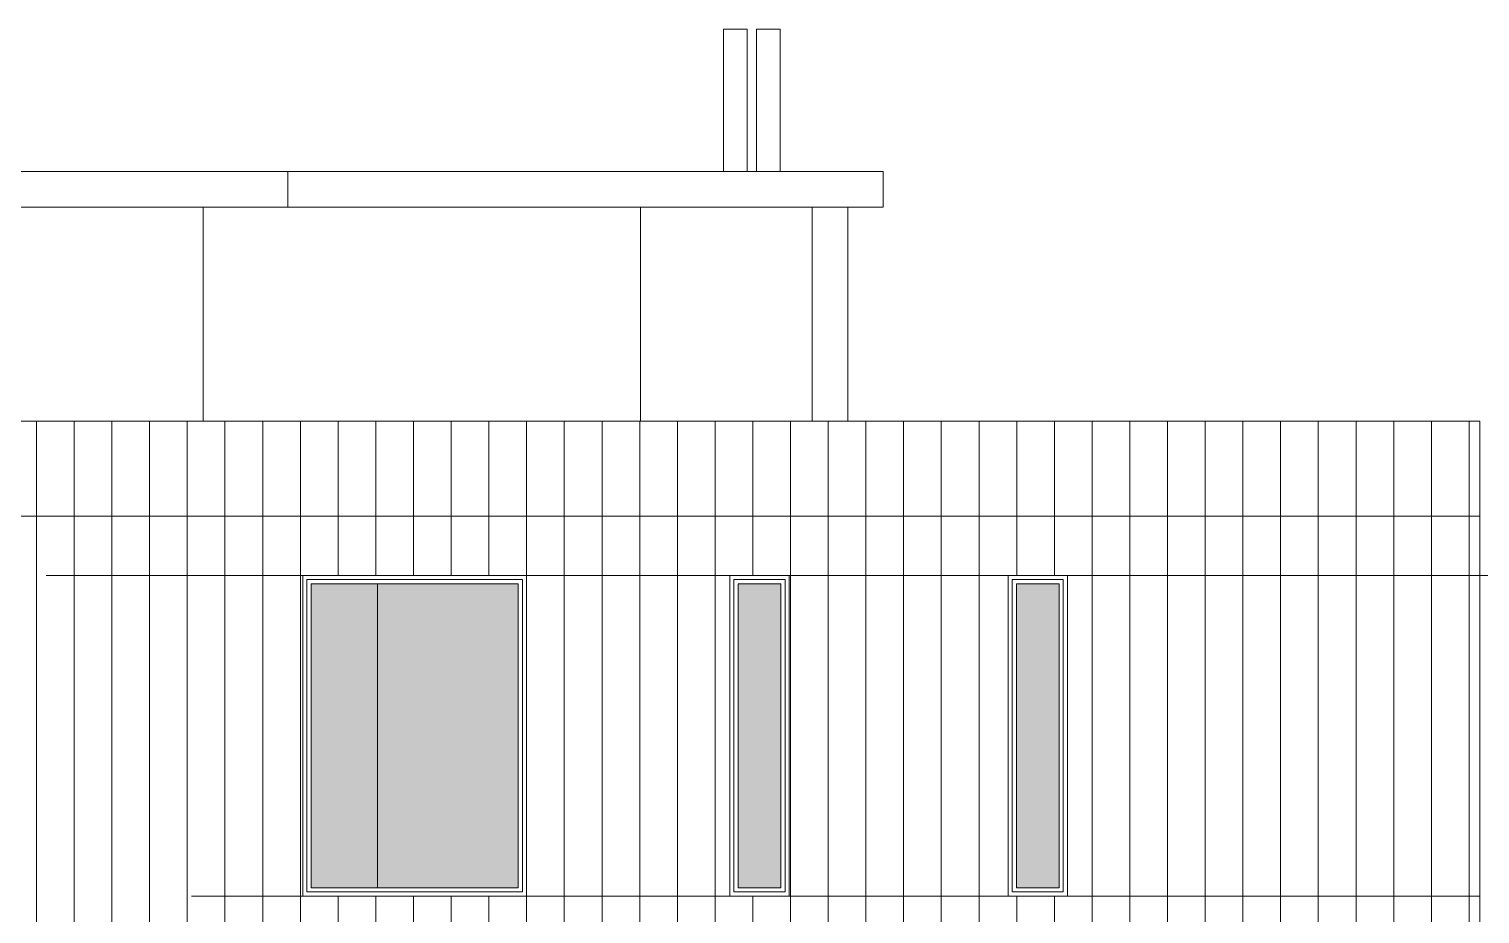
# Model space of a CAD drawing. Header units: metres. Extents: x -45 to 1930, y -347 to 488.
# Drawn here: x 129.16 to 141.38, y -111.87 to -104.42 of the extents above; entities that cross this region are included whole.
import ezdxf

# ---------------------------------------------------------------- set-up
doc = ezdxf.new("R2010")
doc.units = ezdxf.units.M
doc.layers.add('FLOATINGWINDOWS', color=2, linetype='Continuous', plot=False)
for name, color, linetype in [('SRAFY', 3, 'Continuous'), ('srafy sklo', 252, 'Continuous'), ('SRAFY-TERÉN', 252, 'Continuous'), ('ZARIZOVAKY', 251, 'Continuous'), ('ZDIVO', 1, 'Continuous')]:
    doc.layers.add(name, color=color, linetype=linetype)

msp = doc.modelspace()

# ---------------------------------------------------------------- hatches: boundary and pattern name
at = {"layer": 'srafy sklo', "linetype": 'Continuous', "lineweight": 0}
h = msp.add_hatch(dxfattribs=at)
h.set_pattern_fill('DOTS', color=256, scale=0.05, style=0)
h.paths.add_polyline_path([(129.072521, -109.0889), (128.712521, -109.0889), (128.712521, -111.6489), (129.072521, -111.6489)])
h.paths.add_polyline_path([(132.095826, -109.0889), (131.535826, -109.0889), (131.535826, -111.6489), (132.095826, -111.6489)])
h.paths.add_polyline_path([(133.279569, -109.0889), (132.095826, -109.0889), (132.095826, -111.6489), (133.279569, -111.6489)])
h.paths.add_polyline_path([(135.491439, -109.0889), (135.131439, -109.0889), (135.131439, -111.6489), (135.491439, -111.6489)])
h.paths.add_polyline_path([(137.834855, -109.0889), (137.474855, -109.0889), (137.474855, -111.6489), (137.834855, -111.6489)])
h.paths.add_polyline_path([(139.407891, -112.0889), (139.047891, -112.0889), (139.047891, -114.6489), (139.407891, -114.6489)])
h.paths.add_polyline_path([(136.575091, -112.0889), (136.215091, -112.0889), (136.215091, -114.6489), (136.575091, -114.6489)])
h.paths.add_polyline_path([(134.535052, -112.0889), (134.175052, -112.0889), (134.175052, -114.6489), (134.535052, -114.6489)])
h.paths.add_polyline_path([(131.163441, -112.0889), (130.803441, -112.0889), (130.803441, -114.6489), (131.163441, -114.6489)])
at = {"layer": 'SRAFY-TERÉN', "linetype": 'Continuous', "lineweight": 0}
h = msp.add_hatch(dxfattribs=at)
h.set_pattern_fill('LINE', color=256, scale=0.1, angle=90, style=0)
h.paths.add_polyline_path([(131.465826, -109.0189), (133.349569, -109.0189), (141.377234, -109.0189), (141.377234, -107.7189), (127.377234, -107.7189), (127.377234, -115.0189), (141.377234, -115.0189), (141.377234, -114.7189), (130.733441, -114.7189), (130.733441, -112.0189), (131.233441, -112.0189), (131.233441, -114.7189), (134.105052, -114.7189), (134.105052, -112.0189), (134.605052, -112.0189), (141.377234, -112.0189), (141.377234, -111.7189), (134.177234, -111.7189), (131.465826, -111.7189)])
h.paths.add_polyline_path([(129.142521, -111.7189), (128.642521, -111.7189), (128.642521, -109.0189), (129.142521, -109.0189)], flags=17)
h.paths.add_polyline_path([(129.107521, -111.6839), (128.677521, -111.6839), (128.677521, -109.0539), (129.107521, -109.0539)], flags=16)
h.paths.add_polyline_path([(129.072521, -111.6489), (128.712521, -111.6489), (128.712521, -109.0889), (129.072521, -109.0889)], flags=0)
h.paths.add_polyline_path([(141.377234, -109.0189), (137.904855, -109.0189), (137.904855, -111.7189), (141.377234, -111.7189)], flags=17)
h.paths.add_polyline_path([(141.377234, -112.0189), (139.477891, -112.0189), (139.477891, -114.7189), (141.377234, -114.7189)], flags=17)
h.paths.add_polyline_path([(138.977891, -112.0189), (136.645091, -112.0189), (136.645091, -114.7189), (138.977891, -114.7189)], flags=16)
h.paths.add_polyline_path([(136.145091, -112.0189), (134.605052, -112.0189), (134.605052, -114.7189), (136.145091, -114.7189)], flags=16)
h.paths.add_polyline_path([(137.404855, -109.0189), (135.561439, -109.0189), (135.561439, -111.7189), (137.404855, -111.7189)], flags=16)
h.paths.add_polyline_path([(135.061439, -109.0189), (133.349569, -109.0189), (133.349569, -111.7189), (134.177234, -111.7189), (135.061439, -111.7189)], flags=16)

# ---------------------------------------------------------------- linework, layer by layer
at = {"layer": 'FLOATINGWINDOWS', "linetype": 'Continuous', "lineweight": 0}
for p, q in [((141.377234, -108.5189), (127.977234, -108.5189)), ((142.704354, -109.0189), (129.304354, -109.0189)), ((134.177234, -111.7189), (130.527234, -111.7189)), ((141.377234, -111.7189), (134.177234, -111.7189))]:
    msp.add_line(p, q, dxfattribs=at)
at = {"layer": 'SRAFY', "linetype": 'Continuous', "lineweight": 0}
for p, q in [((129.177234, -107.7189), (130.527234, -107.7189)), ((133.349569, -109.0189), (133.349569, -111.7189)), ((135.061439, -109.0189), (135.061439, -111.7189)), ((135.561439, -109.0189), (135.561439, -111.7189)), ((137.404855, -109.0189), (137.404855, -111.7189)), ((137.904855, -109.0189), (137.904855, -111.7189))]:
    msp.add_line(p, q, dxfattribs=at)
for points in [[(141.377234, -115.0189), (127.377234, -115.0189), (127.377234, -107.7189), (141.377234, -107.7189)], [(131.465826, -109.0189), (133.349569, -109.0189), (133.349569, -111.7189), (131.465826, -111.7189)], [(131.500826, -109.0539), (133.314569, -109.0539), (133.314569, -111.6839), (131.500826, -111.6839)], [(131.535826, -109.0889), (133.279569, -109.0889), (133.279569, -111.6489), (131.535826, -111.6489)], [(131.535826, -109.0889), (132.095826, -109.0889), (132.095826, -111.6489), (131.535826, -111.6489)], [(135.061439, -109.0189), (135.561439, -109.0189), (135.561439, -111.7189), (135.061439, -111.7189)], [(135.096439, -109.0539), (135.526439, -109.0539), (135.526439, -111.6839), (135.096439, -111.6839)], [(135.131439, -109.0889), (135.491439, -109.0889), (135.491439, -111.6489), (135.131439, -111.6489)], [(137.404855, -109.0189), (137.904855, -109.0189), (137.904855, -111.7189), (137.404855, -111.7189)], [(137.439855, -109.0539), (137.869855, -109.0539), (137.869855, -111.6839), (137.439855, -111.6839)], [(137.474855, -109.0889), (137.834855, -109.0889), (137.834855, -111.6489), (137.474855, -111.6489)]]:
    msp.add_lwpolyline(points, close=True, dxfattribs=at)
at = {"layer": 'ZARIZOVAKY', "linetype": 'Continuous', "lineweight": 0}
for p, q in [((135.007837, -104.4189), (135.207837, -104.4189)), ((135.007837, -104.4189), (135.007837, -105.6189)), ((135.207837, -104.4189), (135.207837, -105.6189)), ((135.286736, -104.4189), (135.486736, -104.4189)), ((135.286736, -104.4189), (135.286736, -105.6189)), ((135.486736, -104.4189), (135.486736, -105.6189)), ((131.338999, -105.6189), (127.677234, -105.6189)), ((131.338999, -105.6189), (136.354366, -105.6189)), ((131.338999, -105.6189), (131.338999, -105.9189)), ((136.354366, -105.6189), (136.354366, -105.9189)), ((130.527234, -105.9189), (127.977234, -105.9189)), ((131.338999, -105.9189), (130.527234, -105.9189)), ((130.627234, -105.9189), (130.627234, -107.7189)), ((131.338999, -105.9189), (136.354366, -105.9189)), ((134.310352, -105.9189), (134.310352, -107.7189)), ((135.754366, -105.9189), (135.754366, -107.7189)), ((136.054366, -105.9189), (136.054366, -107.7189))]:
    msp.add_line(p, q, dxfattribs=at)
at = {"layer": 'ZDIVO', "linetype": 'Continuous', "lineweight": 0}
msp.add_line((141.377234, -108.5189), (141.377234, -109.0189), dxfattribs=at)

doc.saveas('drawing.dxf')
